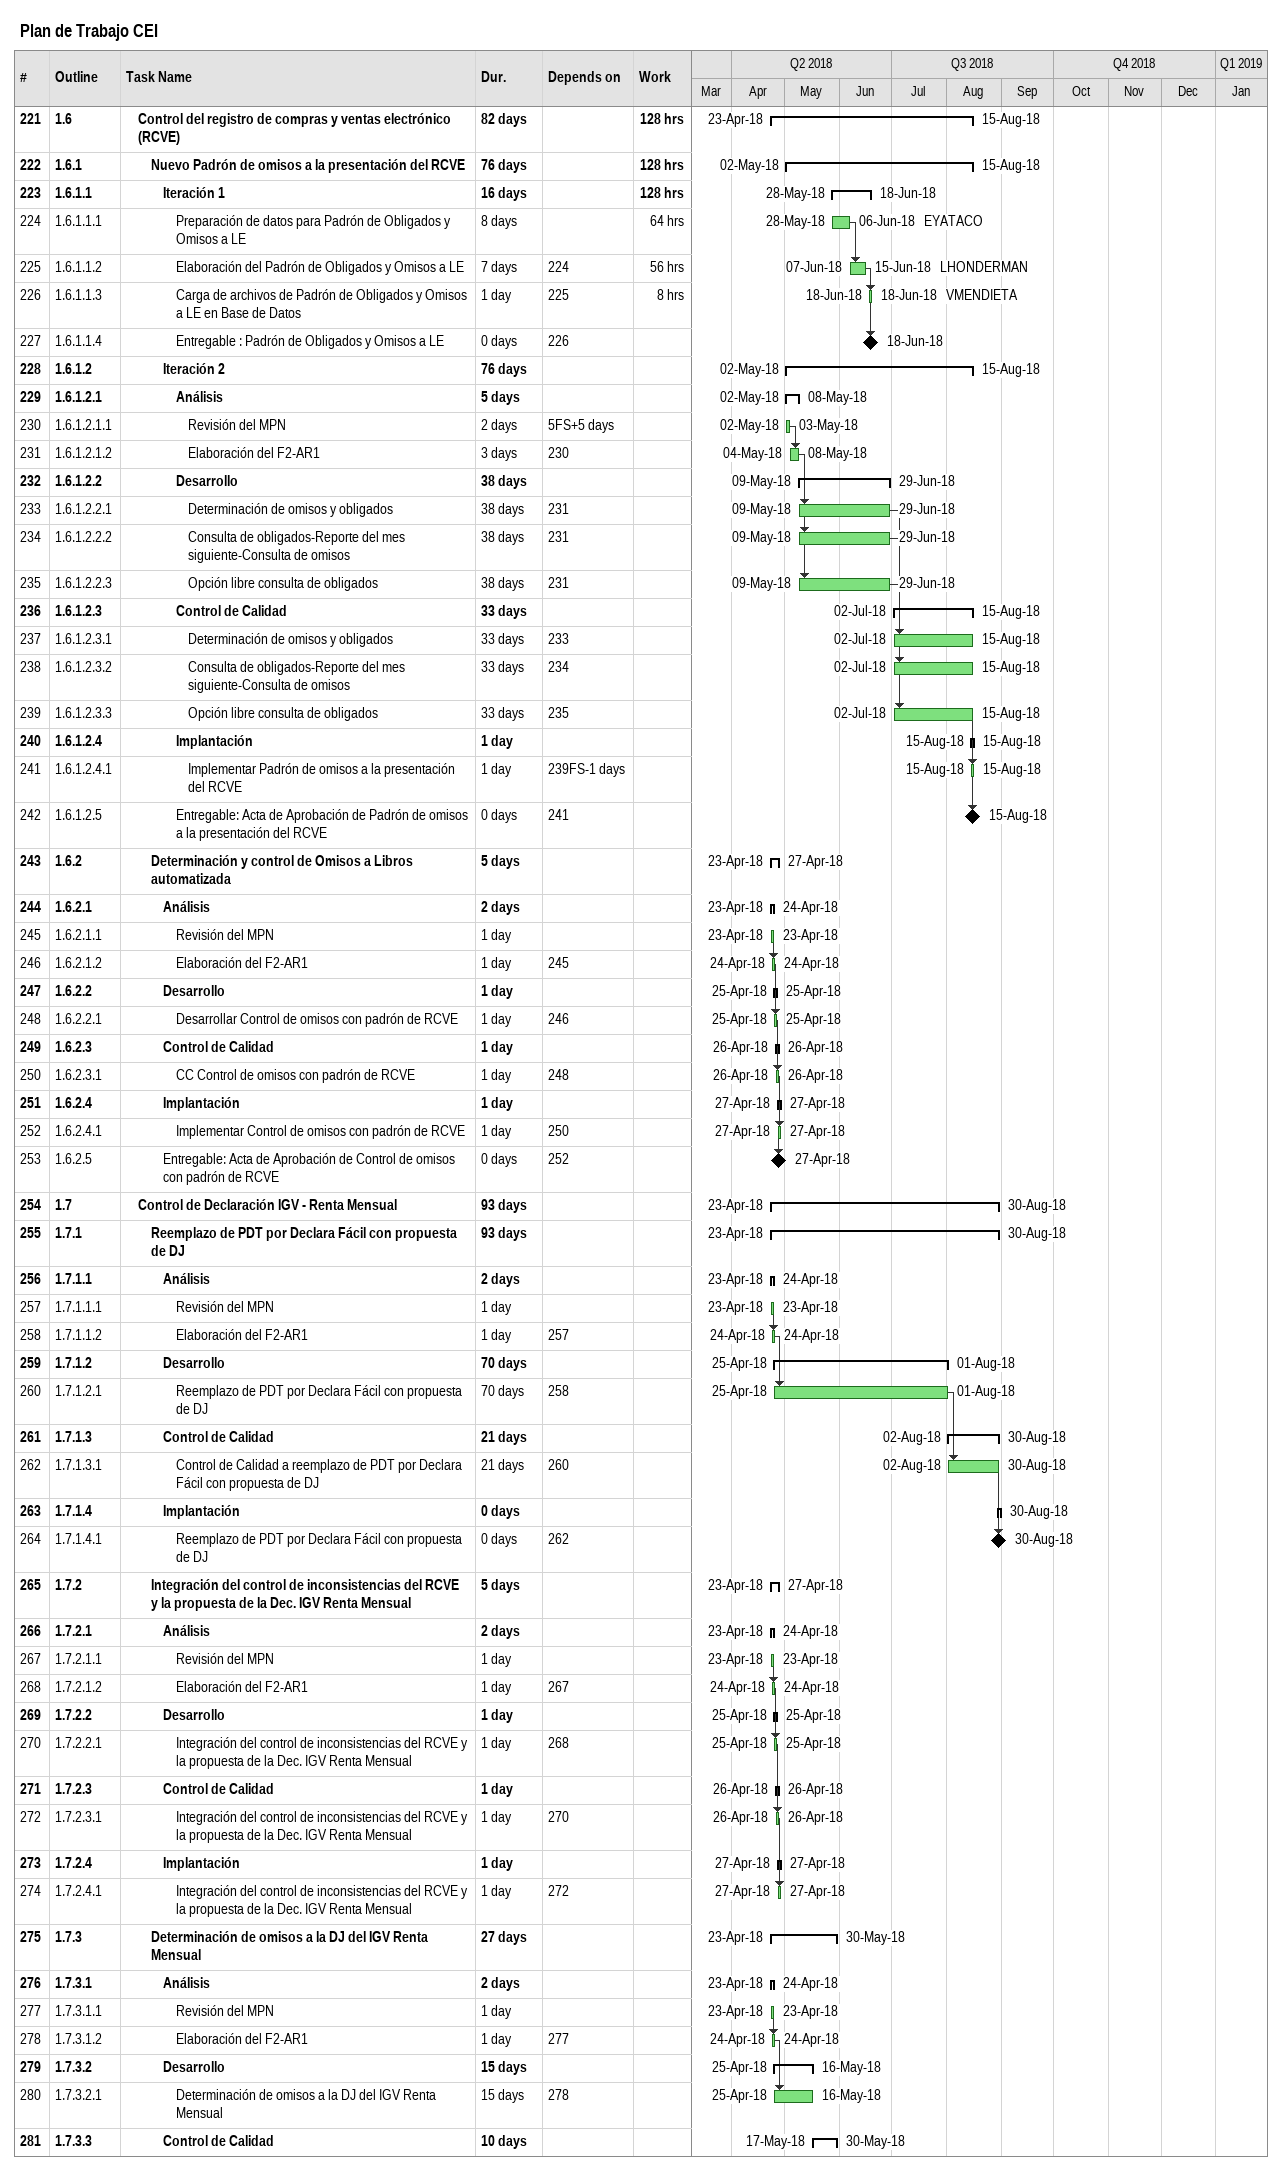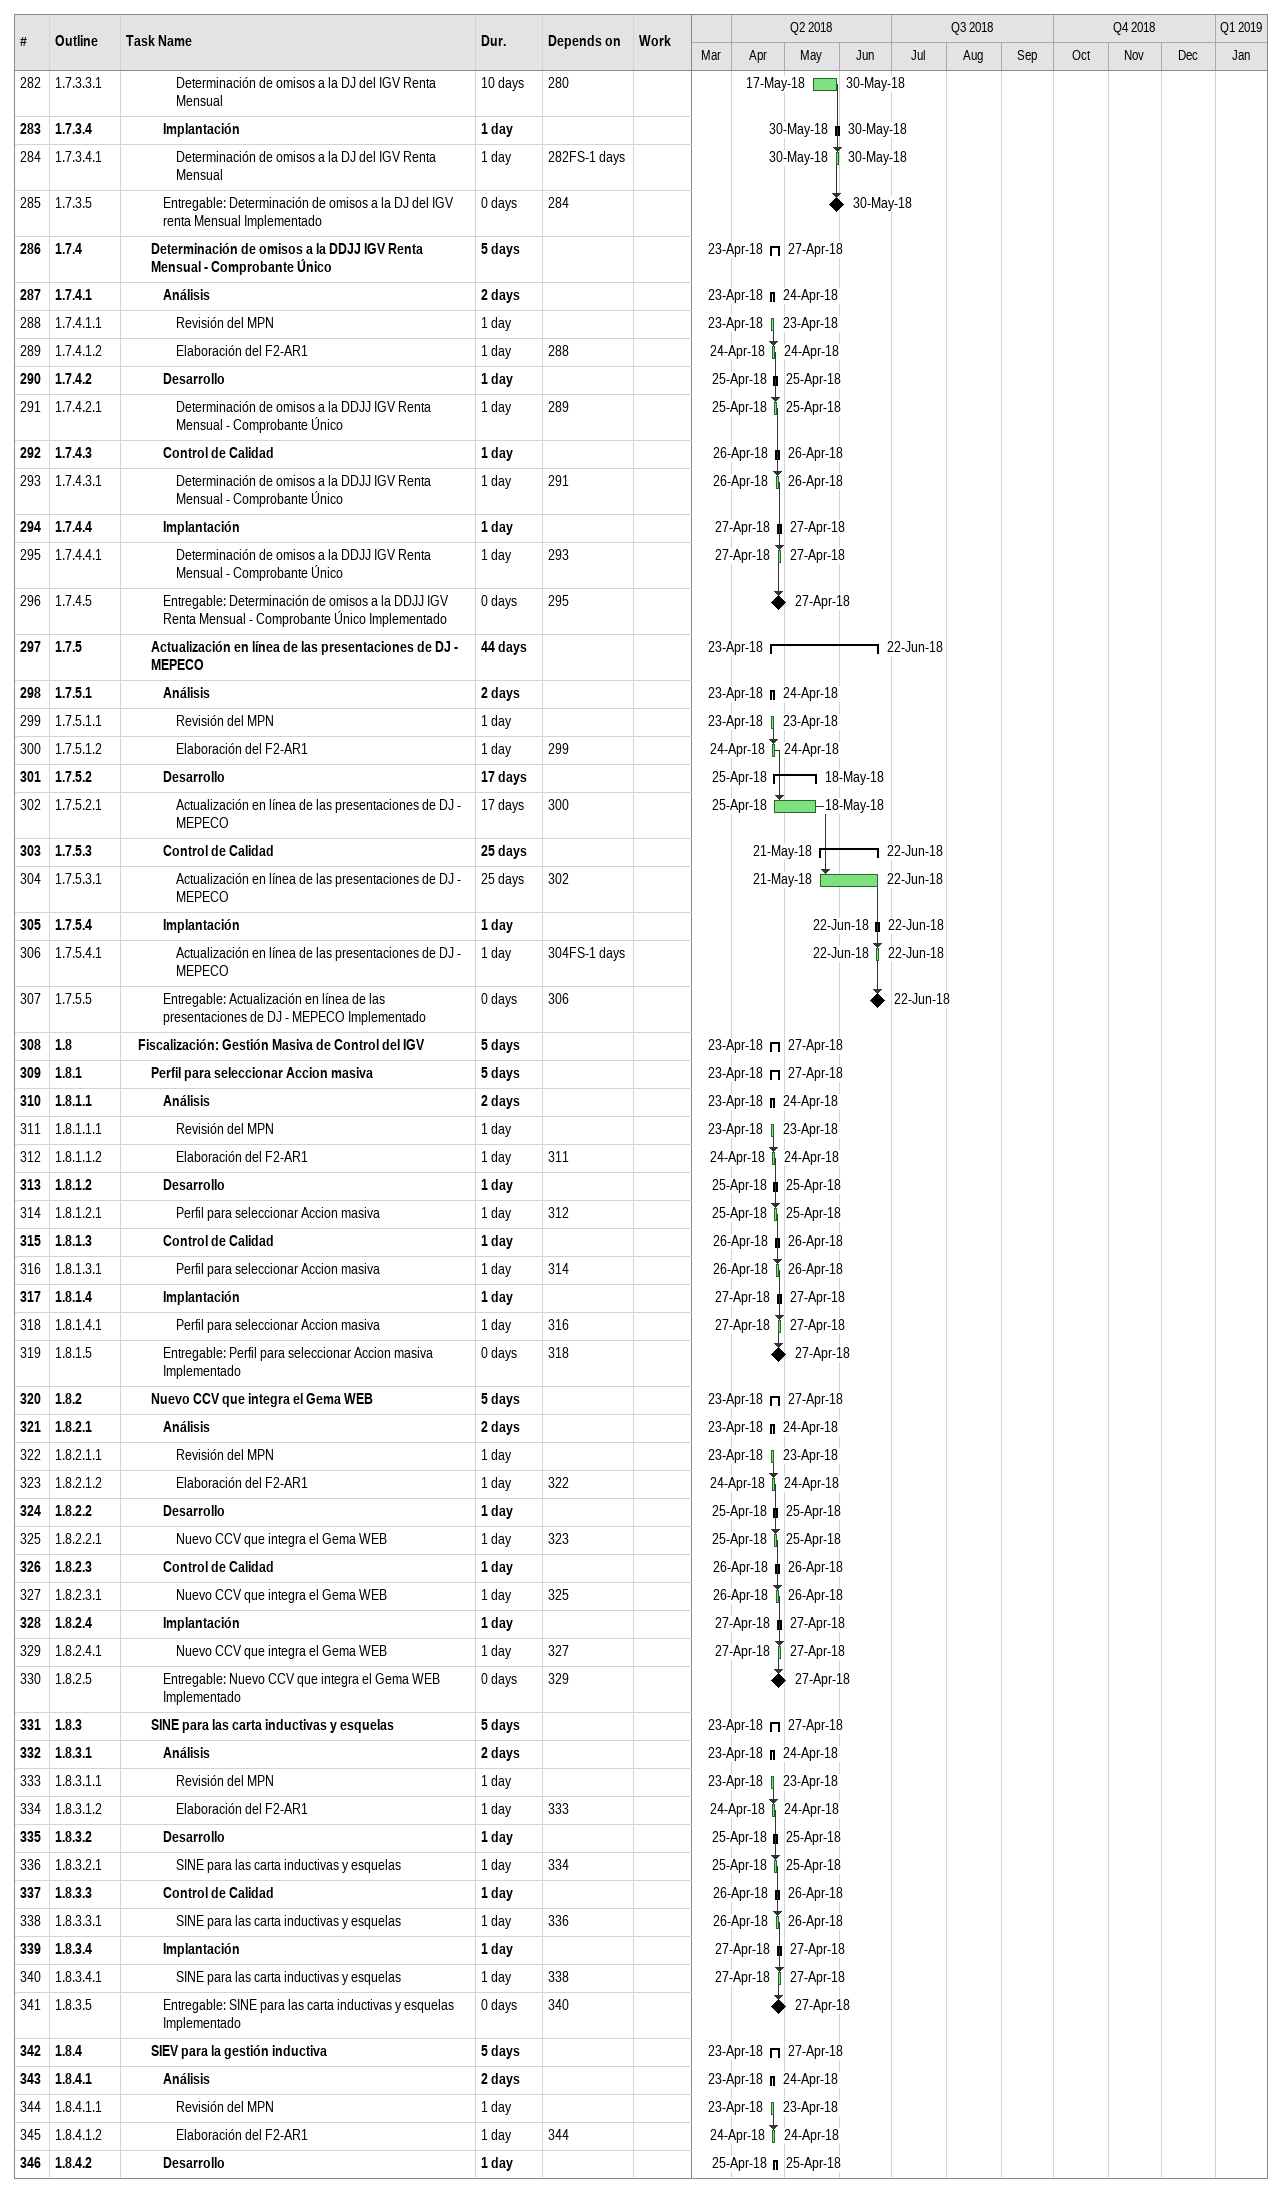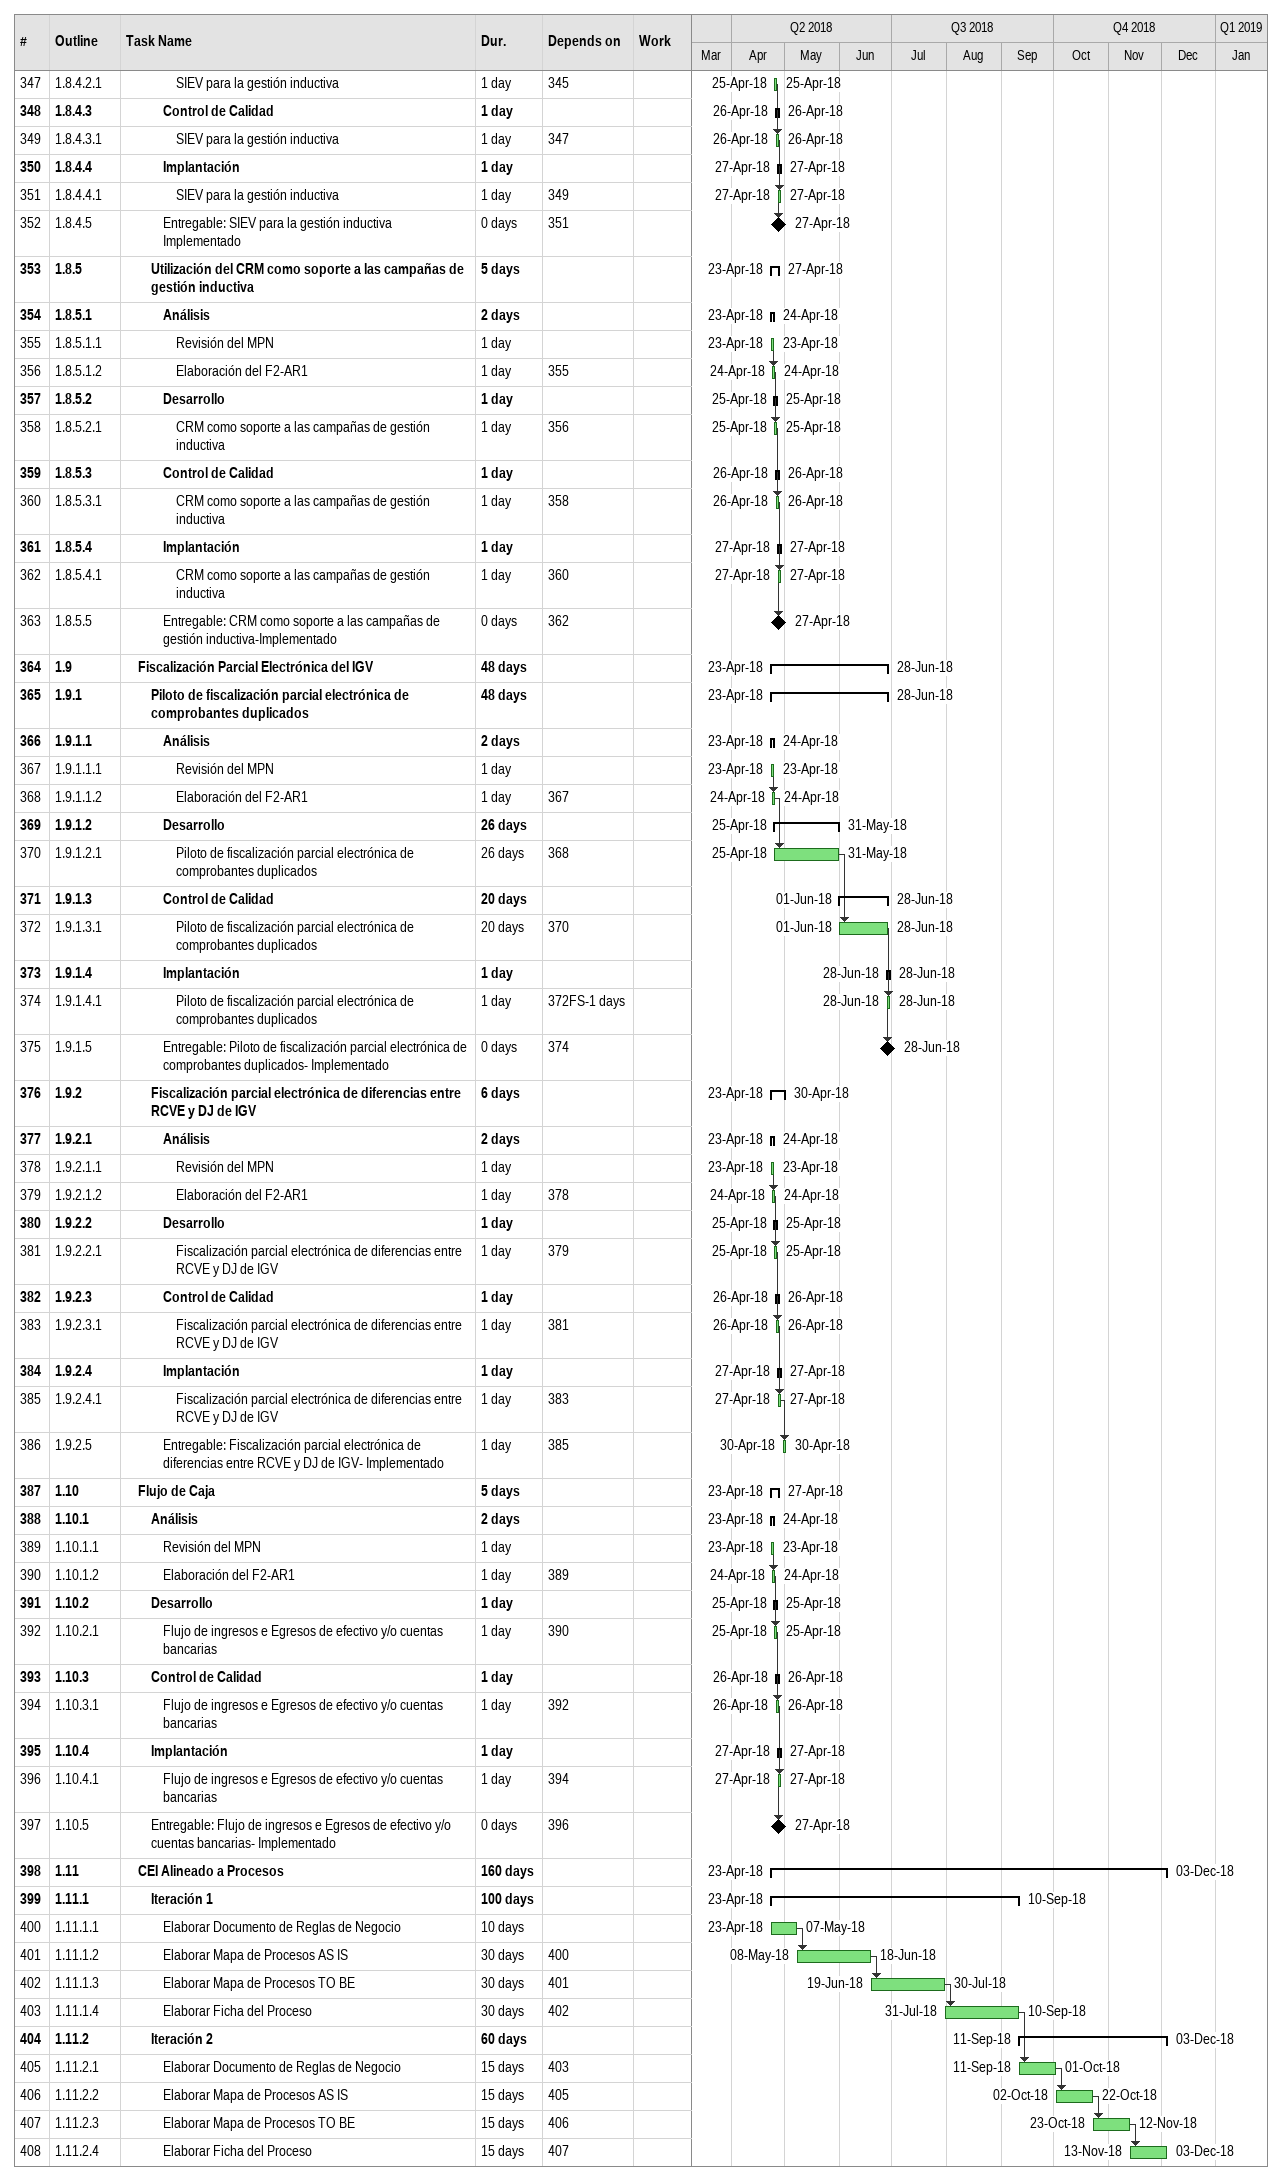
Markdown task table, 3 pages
Plan de Trabajo CEI

| ID | WBS | Task | Duration | Start | Finish | Predecessors | Resources | Work (h) |
|---|---|---|---|---|---|---|---|---|
| 221 | 1.6 | **Control del registro de compras y ventas electrónico (RCVE)** | 82d | 2018-04-23 | 2018-08-15 |  |  | 128 |
| 222 | 1.6.1 | **Nuevo Padrón de omisos a la presentación del RCVE** | 76d | 2018-05-02 | 2018-08-15 |  |  | 128 |
| 223 | 1.6.1.1 | **Iteración 1** | 16d | 2018-05-28 | 2018-06-18 |  |  | 128 |
| 224 | 1.6.1.1.1 | Preparación de datos para Padrón de Obligados y Omisos a LE | 8d | 2018-05-28 | 2018-06-06 |  | EYATACO | 64 |
| 225 | 1.6.1.1.2 | Elaboración del Padrón de Obligados y Omisos a LE | 7d | 2018-06-07 | 2018-06-15 | 224 | LHONDERMAN | 56 |
| 226 | 1.6.1.1.3 | Carga de archivos de Padrón de Obligados y Omisos a LE en Base de Datos | 1d | 2018-06-18 | 2018-06-18 | 225 | VMENDIETA | 8 |
| 227 | 1.6.1.1.4 | Entregable : Padrón de Obligados y Omisos a LE | 0d | 2018-06-18 | 2018-06-18 | 226 |  |  |
| 228 | 1.6.1.2 | **Iteración 2** | 76d | 2018-05-02 | 2018-08-15 |  |  |  |
| 229 | 1.6.1.2.1 | **Análisis** | 5d | 2018-05-02 | 2018-05-08 |  |  |  |
| 230 | 1.6.1.2.1.1 | Revisión del MPN | 2d | 2018-05-02 | 2018-05-03 | 5FS+5d |  |  |
| 231 | 1.6.1.2.1.2 | Elaboración del F2-AR1 | 3d | 2018-05-04 | 2018-05-08 | 230 |  |  |
| 232 | 1.6.1.2.2 | **Desarrollo** | 38d | 2018-05-09 | 2018-06-29 |  |  |  |
| 233 | 1.6.1.2.2.1 | Determinación de omisos y obligados | 38d | 2018-05-09 | 2018-06-29 | 231 |  |  |
| 234 | 1.6.1.2.2.2 | Consulta de obligados-Reporte del mes siguiente-Consulta de omisos | 38d | 2018-05-09 | 2018-06-29 | 231 |  |  |
| 235 | 1.6.1.2.2.3 | Opción libre consulta de obligados | 38d | 2018-05-09 | 2018-06-29 | 231 |  |  |
| 236 | 1.6.1.2.3 | **Control de Calidad** | 33d | 2018-07-02 | 2018-08-15 |  |  |  |
| 237 | 1.6.1.2.3.1 | Determinación de omisos y obligados | 33d | 2018-07-02 | 2018-08-15 | 233 |  |  |
| 238 | 1.6.1.2.3.2 | Consulta de obligados-Reporte del mes siguiente-Consulta de omisos | 33d | 2018-07-02 | 2018-08-15 | 234 |  |  |
| 239 | 1.6.1.2.3.3 | Opción libre consulta de obligados | 33d | 2018-07-02 | 2018-08-15 | 235 |  |  |
| 240 | 1.6.1.2.4 | **Implantación** | 1d | 2018-08-15 | 2018-08-15 |  |  |  |
| 241 | 1.6.1.2.4.1 | Implementar Padrón de omisos a la presentación del RCVE | 1d | 2018-08-15 | 2018-08-15 | 239FS-1d |  |  |
| 242 | 1.6.1.2.5 | Entregable: Acta de Aprobación de Padrón de omisos a la presentación del RCVE | 0d | 2018-08-15 | 2018-08-15 | 241 |  |  |
| 243 | 1.6.2 | **Determinación y control de Omisos a Libros automatizada** | 5d | 2018-04-23 | 2018-04-27 |  |  |  |
| 244 | 1.6.2.1 | **Análisis** | 2d | 2018-04-23 | 2018-04-24 |  |  |  |
| 245 | 1.6.2.1.1 | Revisión del MPN | 1d | 2018-04-23 | 2018-04-23 |  |  |  |
| 246 | 1.6.2.1.2 | Elaboración del F2-AR1 | 1d | 2018-04-24 | 2018-04-24 | 245 |  |  |
| 247 | 1.6.2.2 | **Desarrollo** | 1d | 2018-04-25 | 2018-04-25 |  |  |  |
| 248 | 1.6.2.2.1 | Desarrollar Control de omisos con padrón de RCVE | 1d | 2018-04-25 | 2018-04-25 | 246 |  |  |
| 249 | 1.6.2.3 | **Control de Calidad** | 1d | 2018-04-26 | 2018-04-26 |  |  |  |
| 250 | 1.6.2.3.1 | CC Control de omisos con padrón de RCVE | 1d | 2018-04-26 | 2018-04-26 | 248 |  |  |
| 251 | 1.6.2.4 | **Implantación** | 1d | 2018-04-27 | 2018-04-27 |  |  |  |
| 252 | 1.6.2.4.1 | Implementar Control de omisos con padrón de RCVE | 1d | 2018-04-27 | 2018-04-27 | 250 |  |  |
| 253 | 1.6.2.5 | Entregable: Acta de Aprobación de Control de omisos con padrón de RCVE | 0d | 2018-04-27 | 2018-04-27 | 252 |  |  |
| 254 | 1.7 | **Control de Declaración IGV - Renta Mensual** | 93d | 2018-04-23 | 2018-08-30 |  |  |  |
| 255 | 1.7.1 | **Reemplazo de PDT por Declara Fácil con propuesta de DJ** | 93d | 2018-04-23 | 2018-08-30 |  |  |  |
| 256 | 1.7.1.1 | **Análisis** | 2d | 2018-04-23 | 2018-04-24 |  |  |  |
| 257 | 1.7.1.1.1 | Revisión del MPN | 1d | 2018-04-23 | 2018-04-23 |  |  |  |
| 258 | 1.7.1.1.2 | Elaboración del F2-AR1 | 1d | 2018-04-24 | 2018-04-24 | 257 |  |  |
| 259 | 1.7.1.2 | **Desarrollo** | 70d | 2018-04-25 | 2018-08-01 |  |  |  |
| 260 | 1.7.1.2.1 | Reemplazo de PDT por Declara Fácil con propuesta de DJ | 70d | 2018-04-25 | 2018-08-01 | 258 |  |  |
| 261 | 1.7.1.3 | **Control de Calidad** | 21d | 2018-08-02 | 2018-08-30 |  |  |  |
| 262 | 1.7.1.3.1 | Control de Calidad a reemplazo de PDT por Declara Fácil con propuesta de DJ | 21d | 2018-08-02 | 2018-08-30 | 260 |  |  |
| 263 | 1.7.1.4 | **Implantación** | 0d | 2018-08-30 | 2018-08-30 |  |  |  |
| 264 | 1.7.1.4.1 | Reemplazo de PDT por Declara Fácil con propuesta de DJ | 0d | 2018-08-30 | 2018-08-30 | 262 |  |  |
| 265 | 1.7.2 | **Integración del control de inconsistencias del RCVE y la propuesta de la Dec. IGV Renta Mensual** | 5d | 2018-04-23 | 2018-04-27 |  |  |  |
| 266 | 1.7.2.1 | **Análisis** | 2d | 2018-04-23 | 2018-04-24 |  |  |  |
| 267 | 1.7.2.1.1 | Revisión del MPN | 1d | 2018-04-23 | 2018-04-23 |  |  |  |
| 268 | 1.7.2.1.2 | Elaboración del F2-AR1 | 1d | 2018-04-24 | 2018-04-24 | 267 |  |  |
| 269 | 1.7.2.2 | **Desarrollo** | 1d | 2018-04-25 | 2018-04-25 |  |  |  |
| 270 | 1.7.2.2.1 | Integración del control de inconsistencias del RCVE y la propuesta de la Dec. IGV Renta Mensual | 1d | 2018-04-25 | 2018-04-25 | 268 |  |  |
| 271 | 1.7.2.3 | **Control de Calidad** | 1d | 2018-04-26 | 2018-04-26 |  |  |  |
| 272 | 1.7.2.3.1 | Integración del control de inconsistencias del RCVE y la propuesta de la Dec. IGV Renta Mensual | 1d | 2018-04-26 | 2018-04-26 | 270 |  |  |
| 273 | 1.7.2.4 | **Implantación** | 1d | 2018-04-27 | 2018-04-27 |  |  |  |
| 274 | 1.7.2.4.1 | Integración del control de inconsistencias del RCVE y la propuesta de la Dec. IGV Renta Mensual | 1d | 2018-04-27 | 2018-04-27 | 272 |  |  |
| 275 | 1.7.3 | **Determinación de omisos a la DJ del IGV Renta Mensual** | 27d | 2018-04-23 | 2018-05-30 |  |  |  |
| 276 | 1.7.3.1 | **Análisis** | 2d | 2018-04-23 | 2018-04-24 |  |  |  |
| 277 | 1.7.3.1.1 | Revisión del MPN | 1d | 2018-04-23 | 2018-04-23 |  |  |  |
| 278 | 1.7.3.1.2 | Elaboración del F2-AR1 | 1d | 2018-04-24 | 2018-04-24 | 277 |  |  |
| 279 | 1.7.3.2 | **Desarrollo** | 15d | 2018-04-25 | 2018-05-16 |  |  |  |
| 280 | 1.7.3.2.1 | Determinación de omisos a la DJ del IGV Renta Mensual | 15d | 2018-04-25 | 2018-05-16 | 278 |  |  |
| 281 | 1.7.3.3 | **Control de Calidad** | 10d | 2018-05-17 | 2018-05-30 |  |  |  |
| 282 | 1.7.3.3.1 | Determinación de omisos a la DJ del IGV Renta Mensual | 10d | 2018-05-17 | 2018-05-30 | 280 |  |  |
| 283 | 1.7.3.4 | **Implantación** | 1d | 2018-05-30 | 2018-05-30 |  |  |  |
| 284 | 1.7.3.4.1 | Determinación de omisos a la DJ del IGV Renta Mensual | 1d | 2018-05-30 | 2018-05-30 | 282FS-1d |  |  |
| 285 | 1.7.3.5 | Entregable: Determinación de omisos a la DJ del IGV renta Mensual Implementado | 0d | 2018-05-30 | 2018-05-30 | 284 |  |  |
| 286 | 1.7.4 | **Determinación de omisos a la DDJJ IGV Renta Mensual - Comprobante Único** | 5d | 2018-04-23 | 2018-04-27 |  |  |  |
| 287 | 1.7.4.1 | **Análisis** | 2d | 2018-04-23 | 2018-04-24 |  |  |  |
| 288 | 1.7.4.1.1 | Revisión del MPN | 1d | 2018-04-23 | 2018-04-23 |  |  |  |
| 289 | 1.7.4.1.2 | Elaboración del F2-AR1 | 1d | 2018-04-24 | 2018-04-24 | 288 |  |  |
| 290 | 1.7.4.2 | **Desarrollo** | 1d | 2018-04-25 | 2018-04-25 |  |  |  |
| 291 | 1.7.4.2.1 | Determinación de omisos a la DDJJ IGV Renta Mensual - Comprobante Único | 1d | 2018-04-25 | 2018-04-25 | 289 |  |  |
| 292 | 1.7.4.3 | **Control de Calidad** | 1d | 2018-04-26 | 2018-04-26 |  |  |  |
| 293 | 1.7.4.3.1 | Determinación de omisos a la DDJJ IGV Renta Mensual - Comprobante Único | 1d | 2018-04-26 | 2018-04-26 | 291 |  |  |
| 294 | 1.7.4.4 | **Implantación** | 1d | 2018-04-27 | 2018-04-27 |  |  |  |
| 295 | 1.7.4.4.1 | Determinación de omisos a la DDJJ IGV Renta Mensual - Comprobante Único | 1d | 2018-04-27 | 2018-04-27 | 293 |  |  |
| 296 | 1.7.4.5 | Entregable: Determinación de omisos a la DDJJ IGV Renta Mensual - Comprobante Único Implementado | 0d | 2018-04-27 | 2018-04-27 | 295 |  |  |
| 297 | 1.7.5 | **Actualización en línea de las presentaciones de DJ - MEPECO** | 44d | 2018-04-23 | 2018-06-22 |  |  |  |
| 298 | 1.7.5.1 | **Análisis** | 2d | 2018-04-23 | 2018-04-24 |  |  |  |
| 299 | 1.7.5.1.1 | Revisión del MPN | 1d | 2018-04-23 | 2018-04-23 |  |  |  |
| 300 | 1.7.5.1.2 | Elaboración del F2-AR1 | 1d | 2018-04-24 | 2018-04-24 | 299 |  |  |
| 301 | 1.7.5.2 | **Desarrollo** | 17d | 2018-04-25 | 2018-05-18 |  |  |  |
| 302 | 1.7.5.2.1 | Actualización en línea de las presentaciones de DJ - MEPECO | 17d | 2018-04-25 | 2018-05-18 | 300 |  |  |
| 303 | 1.7.5.3 | **Control de Calidad** | 25d | 2018-05-21 | 2018-06-22 |  |  |  |
| 304 | 1.7.5.3.1 | Actualización en línea de las presentaciones de DJ - MEPECO | 25d | 2018-05-21 | 2018-06-22 | 302 |  |  |
| 305 | 1.7.5.4 | **Implantación** | 1d | 2018-06-22 | 2018-06-22 |  |  |  |
| 306 | 1.7.5.4.1 | Actualización en línea de las presentaciones de DJ - MEPECO | 1d | 2018-06-22 | 2018-06-22 | 304FS-1d |  |  |
| 307 | 1.7.5.5 | Entregable: Actualización en línea de las presentaciones de DJ - MEPECO Implementado | 0d | 2018-06-22 | 2018-06-22 | 306 |  |  |
| 308 | 1.8 | **Fiscalización: Gestión Masiva de Control del IGV** | 5d | 2018-04-23 | 2018-04-27 |  |  |  |
| 309 | 1.8.1 | **Perfil para seleccionar Accion masiva** | 5d | 2018-04-23 | 2018-04-27 |  |  |  |
| 310 | 1.8.1.1 | **Análisis** | 2d | 2018-04-23 | 2018-04-24 |  |  |  |
| 311 | 1.8.1.1.1 | Revisión del MPN | 1d | 2018-04-23 | 2018-04-23 |  |  |  |
| 312 | 1.8.1.1.2 | Elaboración del F2-AR1 | 1d | 2018-04-24 | 2018-04-24 | 311 |  |  |
| 313 | 1.8.1.2 | **Desarrollo** | 1d | 2018-04-25 | 2018-04-25 |  |  |  |
| 314 | 1.8.1.2.1 | Perfil para seleccionar Accion masiva | 1d | 2018-04-25 | 2018-04-25 | 312 |  |  |
| 315 | 1.8.1.3 | **Control de Calidad** | 1d | 2018-04-26 | 2018-04-26 |  |  |  |
| 316 | 1.8.1.3.1 | Perfil para seleccionar Accion masiva | 1d | 2018-04-26 | 2018-04-26 | 314 |  |  |
| 317 | 1.8.1.4 | **Implantación** | 1d | 2018-04-27 | 2018-04-27 |  |  |  |
| 318 | 1.8.1.4.1 | Perfil para seleccionar Accion masiva | 1d | 2018-04-27 | 2018-04-27 | 316 |  |  |
| 319 | 1.8.1.5 | Entregable: Perfil para seleccionar Accion masiva Implementado | 0d | 2018-04-27 | 2018-04-27 | 318 |  |  |
| 320 | 1.8.2 | **Nuevo CCV que integra el Gema WEB** | 5d | 2018-04-23 | 2018-04-27 |  |  |  |
| 321 | 1.8.2.1 | **Análisis** | 2d | 2018-04-23 | 2018-04-24 |  |  |  |
| 322 | 1.8.2.1.1 | Revisión del MPN | 1d | 2018-04-23 | 2018-04-23 |  |  |  |
| 323 | 1.8.2.1.2 | Elaboración del F2-AR1 | 1d | 2018-04-24 | 2018-04-24 | 322 |  |  |
| 324 | 1.8.2.2 | **Desarrollo** | 1d | 2018-04-25 | 2018-04-25 |  |  |  |
| 325 | 1.8.2.2.1 | Nuevo CCV que integra el Gema WEB | 1d | 2018-04-25 | 2018-04-25 | 323 |  |  |
| 326 | 1.8.2.3 | **Control de Calidad** | 1d | 2018-04-26 | 2018-04-26 |  |  |  |
| 327 | 1.8.2.3.1 | Nuevo CCV que integra el Gema WEB | 1d | 2018-04-26 | 2018-04-26 | 325 |  |  |
| 328 | 1.8.2.4 | **Implantación** | 1d | 2018-04-27 | 2018-04-27 |  |  |  |
| 329 | 1.8.2.4.1 | Nuevo CCV que integra el Gema WEB | 1d | 2018-04-27 | 2018-04-27 | 327 |  |  |
| 330 | 1.8.2.5 | Entregable: Nuevo CCV que integra el Gema WEB Implementado | 0d | 2018-04-27 | 2018-04-27 | 329 |  |  |
| 331 | 1.8.3 | **SINE para las carta inductivas y esquelas** | 5d | 2018-04-23 | 2018-04-27 |  |  |  |
| 332 | 1.8.3.1 | **Análisis** | 2d | 2018-04-23 | 2018-04-24 |  |  |  |
| 333 | 1.8.3.1.1 | Revisión del MPN | 1d | 2018-04-23 | 2018-04-23 |  |  |  |
| 334 | 1.8.3.1.2 | Elaboración del F2-AR1 | 1d | 2018-04-24 | 2018-04-24 | 333 |  |  |
| 335 | 1.8.3.2 | **Desarrollo** | 1d | 2018-04-25 | 2018-04-25 |  |  |  |
| 336 | 1.8.3.2.1 | SINE para las carta inductivas y esquelas | 1d | 2018-04-25 | 2018-04-25 | 334 |  |  |
| 337 | 1.8.3.3 | **Control de Calidad** | 1d | 2018-04-26 | 2018-04-26 |  |  |  |
| 338 | 1.8.3.3.1 | SINE para las carta inductivas y esquelas | 1d | 2018-04-26 | 2018-04-26 | 336 |  |  |
| 339 | 1.8.3.4 | **Implantación** | 1d | 2018-04-27 | 2018-04-27 |  |  |  |
| 340 | 1.8.3.4.1 | SINE para las carta inductivas y esquelas | 1d | 2018-04-27 | 2018-04-27 | 338 |  |  |
| 341 | 1.8.3.5 | Entregable: SINE para las carta inductivas y esquelas Implementado | 0d | 2018-04-27 | 2018-04-27 | 340 |  |  |
| 342 | 1.8.4 | **SIEV para la gestión inductiva** | 5d | 2018-04-23 | 2018-04-27 |  |  |  |
| 343 | 1.8.4.1 | **Análisis** | 2d | 2018-04-23 | 2018-04-24 |  |  |  |
| 344 | 1.8.4.1.1 | Revisión del MPN | 1d | 2018-04-23 | 2018-04-23 |  |  |  |
| 345 | 1.8.4.1.2 | Elaboración del F2-AR1 | 1d | 2018-04-24 | 2018-04-24 | 344 |  |  |
| 346 | 1.8.4.2 | **Desarrollo** | 1d | 2018-04-25 | 2018-04-25 |  |  |  |
| 347 | 1.8.4.2.1 | SIEV para la gestión inductiva | 1d | 2018-04-25 | 2018-04-25 | 345 |  |  |
| 348 | 1.8.4.3 | **Control de Calidad** | 1d | 2018-04-26 | 2018-04-26 |  |  |  |
| 349 | 1.8.4.3.1 | SIEV para la gestión inductiva | 1d | 2018-04-26 | 2018-04-26 | 347 |  |  |
| 350 | 1.8.4.4 | **Implantación** | 1d | 2018-04-27 | 2018-04-27 |  |  |  |
| 351 | 1.8.4.4.1 | SIEV para la gestión inductiva | 1d | 2018-04-27 | 2018-04-27 | 349 |  |  |
| 352 | 1.8.4.5 | Entregable: SIEV para la gestión inductiva Implementado | 0d | 2018-04-27 | 2018-04-27 | 351 |  |  |
| 353 | 1.8.5 | **Utilización del CRM como soporte a las campañas de gestión inductiva** | 5d | 2018-04-23 | 2018-04-27 |  |  |  |
| 354 | 1.8.5.1 | **Análisis** | 2d | 2018-04-23 | 2018-04-24 |  |  |  |
| 355 | 1.8.5.1.1 | Revisión del MPN | 1d | 2018-04-23 | 2018-04-23 |  |  |  |
| 356 | 1.8.5.1.2 | Elaboración del F2-AR1 | 1d | 2018-04-24 | 2018-04-24 | 355 |  |  |
| 357 | 1.8.5.2 | **Desarrollo** | 1d | 2018-04-25 | 2018-04-25 |  |  |  |
| 358 | 1.8.5.2.1 | CRM como soporte a las campañas de gestión inductiva | 1d | 2018-04-25 | 2018-04-25 | 356 |  |  |
| 359 | 1.8.5.3 | **Control de Calidad** | 1d | 2018-04-26 | 2018-04-26 |  |  |  |
| 360 | 1.8.5.3.1 | CRM como soporte a las campañas de gestión inductiva | 1d | 2018-04-26 | 2018-04-26 | 358 |  |  |
| 361 | 1.8.5.4 | **Implantación** | 1d | 2018-04-27 | 2018-04-27 |  |  |  |
| 362 | 1.8.5.4.1 | CRM como soporte a las campañas de gestión inductiva | 1d | 2018-04-27 | 2018-04-27 | 360 |  |  |
| 363 | 1.8.5.5 | Entregable: CRM como soporte a las campañas de gestión inductiva-Implementado | 0d | 2018-04-27 | 2018-04-27 | 362 |  |  |
| 364 | 1.9 | **Fiscalización Parcial Electrónica del IGV** | 48d | 2018-04-23 | 2018-06-28 |  |  |  |
| 365 | 1.9.1 | **Piloto de fiscalización parcial electrónica de comprobantes duplicados** | 48d | 2018-04-23 | 2018-06-28 |  |  |  |
| 366 | 1.9.1.1 | **Análisis** | 2d | 2018-04-23 | 2018-04-24 |  |  |  |
| 367 | 1.9.1.1.1 | Revisión del MPN | 1d | 2018-04-23 | 2018-04-23 |  |  |  |
| 368 | 1.9.1.1.2 | Elaboración del F2-AR1 | 1d | 2018-04-24 | 2018-04-24 | 367 |  |  |
| 369 | 1.9.1.2 | **Desarrollo** | 26d | 2018-04-25 | 2018-05-31 |  |  |  |
| 370 | 1.9.1.2.1 | Piloto de fiscalización parcial electrónica de comprobantes duplicados | 26d | 2018-04-25 | 2018-05-31 | 368 |  |  |
| 371 | 1.9.1.3 | **Control de Calidad** | 20d | 2018-06-01 | 2018-06-28 |  |  |  |
| 372 | 1.9.1.3.1 | Piloto de fiscalización parcial electrónica de comprobantes duplicados | 20d | 2018-06-01 | 2018-06-28 | 370 |  |  |
| 373 | 1.9.1.4 | **Implantación** | 1d | 2018-06-28 | 2018-06-28 |  |  |  |
| 374 | 1.9.1.4.1 | Piloto de fiscalización parcial electrónica de comprobantes duplicados | 1d | 2018-06-28 | 2018-06-28 | 372FS-1d |  |  |
| 375 | 1.9.1.5 | Entregable: Piloto de fiscalización parcial electrónica de comprobantes duplicados- Implementado | 0d | 2018-06-28 | 2018-06-28 | 374 |  |  |
| 376 | 1.9.2 | **Fiscalización parcial electrónica de diferencias entre RCVE y DJ de IGV** | 6d | 2018-04-23 | 2018-04-30 |  |  |  |
| 377 | 1.9.2.1 | **Análisis** | 2d | 2018-04-23 | 2018-04-24 |  |  |  |
| 378 | 1.9.2.1.1 | Revisión del MPN | 1d | 2018-04-23 | 2018-04-23 |  |  |  |
| 379 | 1.9.2.1.2 | Elaboración del F2-AR1 | 1d | 2018-04-24 | 2018-04-24 | 378 |  |  |
| 380 | 1.9.2.2 | **Desarrollo** | 1d | 2018-04-25 | 2018-04-25 |  |  |  |
| 381 | 1.9.2.2.1 | Fiscalización parcial electrónica de diferencias entre RCVE y DJ de IGV | 1d | 2018-04-25 | 2018-04-25 | 379 |  |  |
| 382 | 1.9.2.3 | **Control de Calidad** | 1d | 2018-04-26 | 2018-04-26 |  |  |  |
| 383 | 1.9.2.3.1 | Fiscalización parcial electrónica de diferencias entre RCVE y DJ de IGV | 1d | 2018-04-26 | 2018-04-26 | 381 |  |  |
| 384 | 1.9.2.4 | **Implantación** | 1d | 2018-04-27 | 2018-04-27 |  |  |  |
| 385 | 1.9.2.4.1 | Fiscalización parcial electrónica de diferencias entre RCVE y DJ de IGV | 1d | 2018-04-27 | 2018-04-27 | 383 |  |  |
| 386 | 1.9.2.5 | Entregable: Fiscalización parcial electrónica de diferencias entre RCVE y DJ de IGV- Implementado | 1d | 2018-04-30 | 2018-04-30 | 385 |  |  |
| 387 | 1.10 | **Flujo de Caja** | 5d | 2018-04-23 | 2018-04-27 |  |  |  |
| 388 | 1.10.1 | **Análisis** | 2d | 2018-04-23 | 2018-04-24 |  |  |  |
| 389 | 1.10.1.1 | Revisión del MPN | 1d | 2018-04-23 | 2018-04-23 |  |  |  |
| 390 | 1.10.1.2 | Elaboración del F2-AR1 | 1d | 2018-04-24 | 2018-04-24 | 389 |  |  |
| 391 | 1.10.2 | **Desarrollo** | 1d | 2018-04-25 | 2018-04-25 |  |  |  |
| 392 | 1.10.2.1 | Flujo de ingresos e Egresos de efectivo y/o cuentas bancarias | 1d | 2018-04-25 | 2018-04-25 | 390 |  |  |
| 393 | 1.10.3 | **Control de Calidad** | 1d | 2018-04-26 | 2018-04-26 |  |  |  |
| 394 | 1.10.3.1 | Flujo de ingresos e Egresos de efectivo y/o cuentas bancarias | 1d | 2018-04-26 | 2018-04-26 | 392 |  |  |
| 395 | 1.10.4 | **Implantación** | 1d | 2018-04-27 | 2018-04-27 |  |  |  |
| 396 | 1.10.4.1 | Flujo de ingresos e Egresos de efectivo y/o cuentas bancarias | 1d | 2018-04-27 | 2018-04-27 | 394 |  |  |
| 397 | 1.10.5 | Entregable: Flujo de ingresos e Egresos de efectivo y/o cuentas bancarias- Implementado | 0d | 2018-04-27 | 2018-04-27 | 396 |  |  |
| 398 | 1.11 | **CEI Alineado a Procesos** | 160d | 2018-04-23 | 2018-12-03 |  |  |  |
| 399 | 1.11.1 | **Iteración 1** | 100d | 2018-04-23 | 2018-09-10 |  |  |  |
| 400 | 1.11.1.1 | Elaborar Documento de Reglas de Negocio | 10d | 2018-04-23 | 2018-05-07 |  |  |  |
| 401 | 1.11.1.2 | Elaborar Mapa de Procesos AS IS | 30d | 2018-05-08 | 2018-06-18 | 400 |  |  |
| 402 | 1.11.1.3 | Elaborar Mapa de Procesos TO BE | 30d | 2018-06-19 | 2018-07-30 | 401 |  |  |
| 403 | 1.11.1.4 | Elaborar Ficha del Proceso | 30d | 2018-07-31 | 2018-09-10 | 402 |  |  |
| 404 | 1.11.2 | **Iteración 2** | 60d | 2018-09-11 | 2018-12-03 |  |  |  |
| 405 | 1.11.2.1 | Elaborar Documento de Reglas de Negocio | 15d | 2018-09-11 | 2018-10-01 | 403 |  |  |
| 406 | 1.11.2.2 | Elaborar Mapa de Procesos AS IS | 15d | 2018-10-02 | 2018-10-22 | 405 |  |  |
| 407 | 1.11.2.3 | Elaborar Mapa de Procesos TO BE | 15d | 2018-10-23 | 2018-11-12 | 406 |  |  |
| 408 | 1.11.2.4 | Elaborar Ficha del Proceso | 15d | 2018-11-13 | 2018-12-03 | 407 |  |  |
